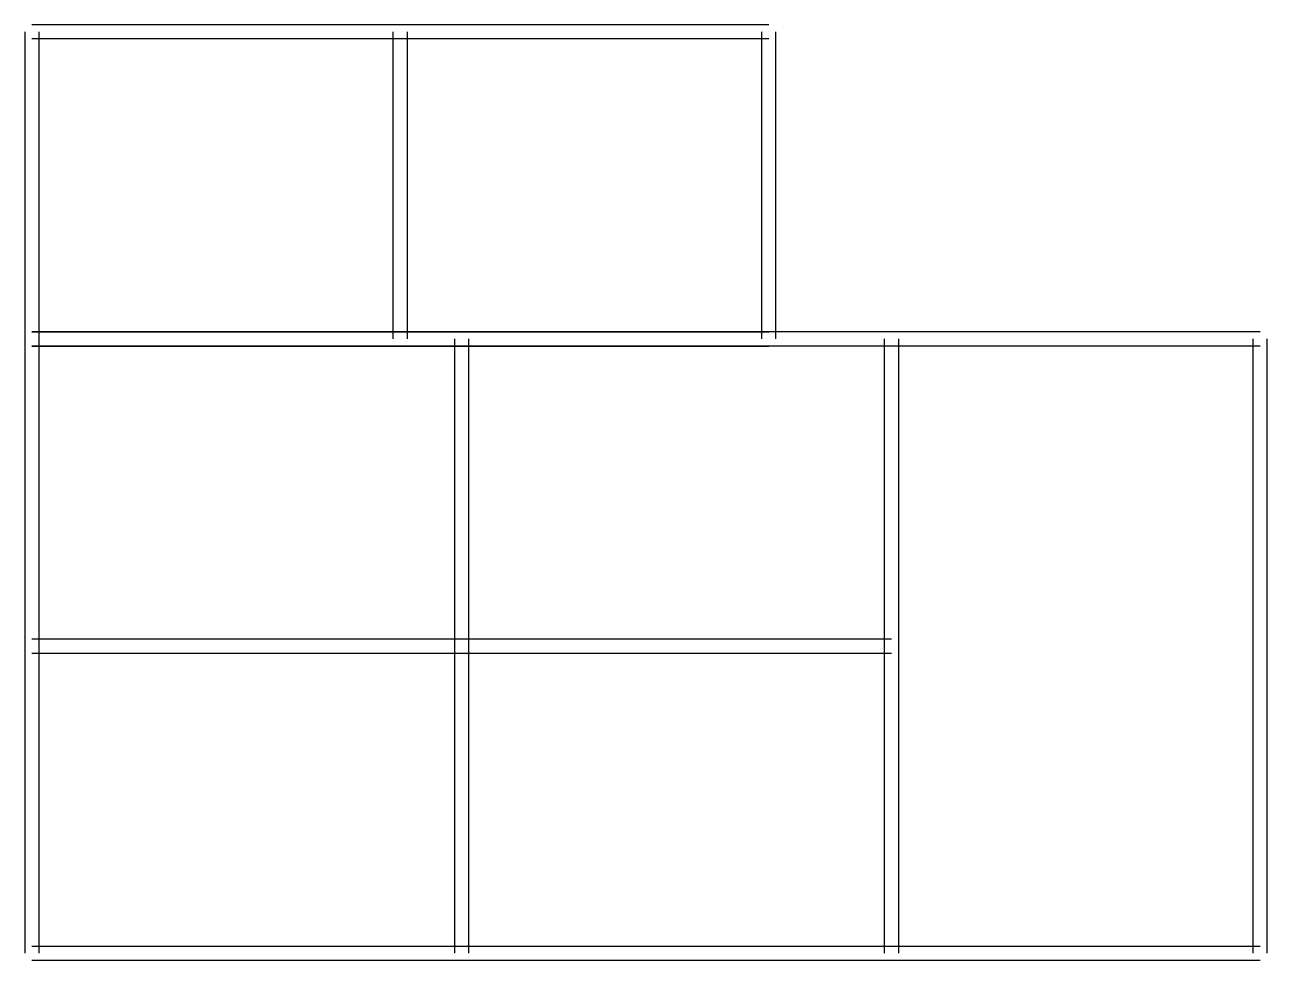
# Model space of a CAD drawing. Header units: metres. Extents: x -115 to 20115, y -115 to 15115.
import ezdxf

# ---------------------------------------------------------------- set-up
doc = ezdxf.new("R2010")
doc.units = ezdxf.units.M

msp = doc.modelspace()

# ---------------------------------------------------------------- linework, layer by layer
at = {"layer": 'WALL'}
for p, q in [((-115, 15000), (-115, 10000)), ((12000, 15115), (0, 15115)), ((115, 15000), (115, 10000)), ((5885, 10000), (5885, 15000)), ((6115, 10000), (6115, 15000)), ((11885, 10000), (11885, 15000)), ((12115, 10000), (12115, 15000)), ((12000, 14885), (0, 14885)), ((20000, 10115), (0, 10115)), ((0, 10115), (12000, 10115)), ((-115, 10000), (-115, 0)), ((115, 10000), (115, 0)), ((6885, 0), (6885, 10000)), ((7115, 0), (7115, 10000)), ((13885, 0), (13885, 10000)), ((14115, 0), (14115, 10000)), ((19885, 0), (19885, 10000)), ((20115, 0), (20115, 10000)), ((20000, 9885), (0, 9885)), ((0, 9885), (12000, 9885)), ((0, 5115), (7000, 5115)), ((7000, 5115), (14000, 5115)), ((0, 4885), (7000, 4885)), ((7000, 4885), (14000, 4885)), ((0, 115), (20000, 115)), ((0, -115), (20000, -115))]:
    msp.add_line(p, q, dxfattribs=at)

doc.saveas('drawing.dxf')
